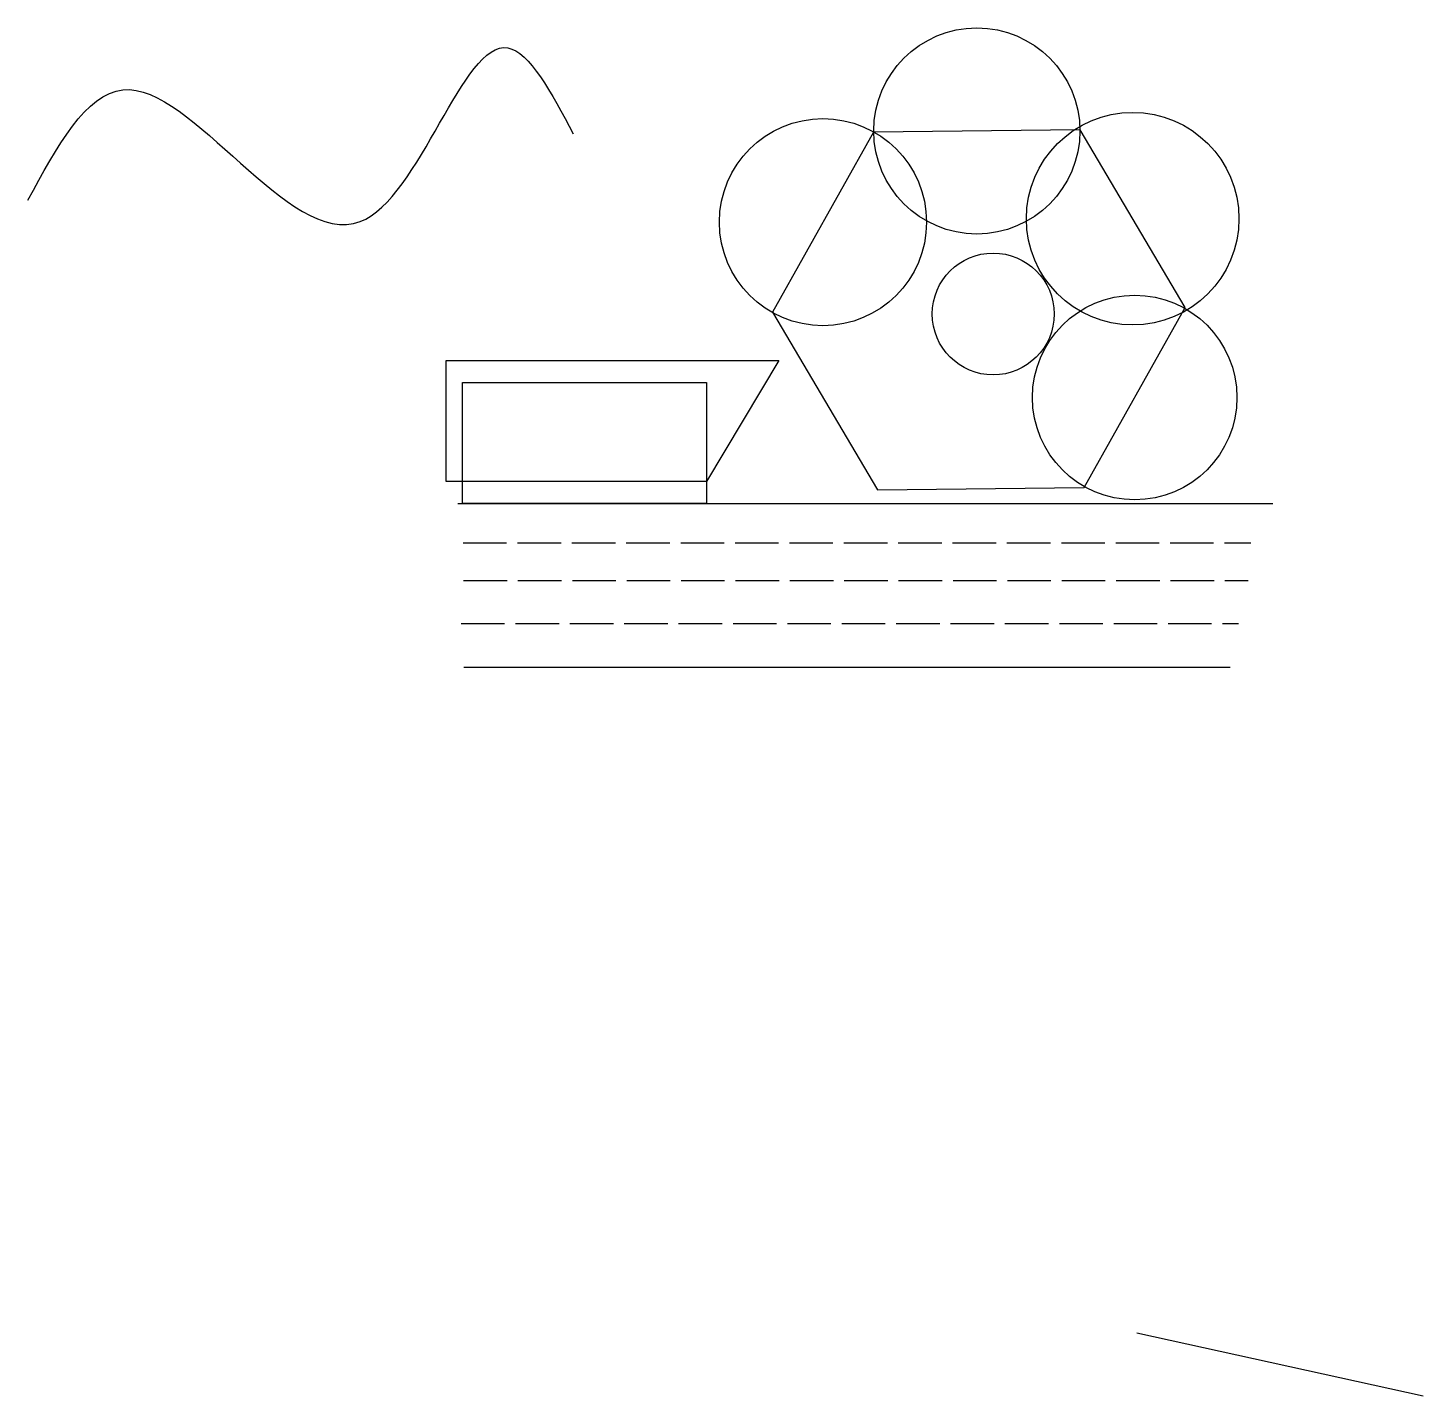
# Model space of a CAD drawing. Header units: inches. Extents: x 6 to 391, y -310 to 68.
import ezdxf

# ---------------------------------------------------------------- set-up
doc = ezdxf.new("R2010")
doc.units = ezdxf.units.IN
doc.header["$MEASUREMENT"] = 0
doc.linetypes.add('ACAD_ISO02W100', pattern=[15, 12, -3])

msp = doc.modelspace()

# ---------------------------------------------------------------- linework, layer by layer
for p, q in [((121.23, -57.39), (121.23, -24.01)), ((121.23, -24.01), (212.97, -24.01)), ((212.97, -24.01), (193.07, -57.39)), ((193.07, -57.39), (121.23, -57.39)), ((124.5, -63.45), (349.22, -63.45)), ((126.14, -108.62), (337.53, -108.62)), ((390.71, -309.65, 4), (311.73, -292.28, 4))]:
    msp.add_line(p, q)
at = {"linetype": 'ACAD_ISO02W100'}
for p, q in [((125.94, -74.34), (343.18, -74.34)), ((126.06, -84.74), (342.47, -84.74)), ((125.38, -96.61), (339.84, -96.61))]:
    msp.add_line(p, q, dxfattribs=at)
for points in [[(297.2, -59.08), (325.13, -9.44), (296.1, 39.56), (239.15, 38.93), (211.22, -10.71), (240.25, -59.72)], [(125.72, -30.07), (193.07, -30.07), (193.07, -63.45), (125.72, -63.45)]]:
    msp.add_lwpolyline(points, close=True)
for centre, radius in [((267.62, 39.25), 28.43), ((225.18, 14.11), 28.56), ((310.61, 15.06), 29.31), ((272.14, -11.22, 570.41), 16.8), ((311.16, -34.26), 28.21)]:
    msp.add_circle(centre, radius)
msp.add_spline([(5.89, 20.19), (32.11, 50.62), (97.53, 14.28), (138.27, 62.17), (156.32, 38.5)], degree=3)

doc.saveas('drawing.dxf')
